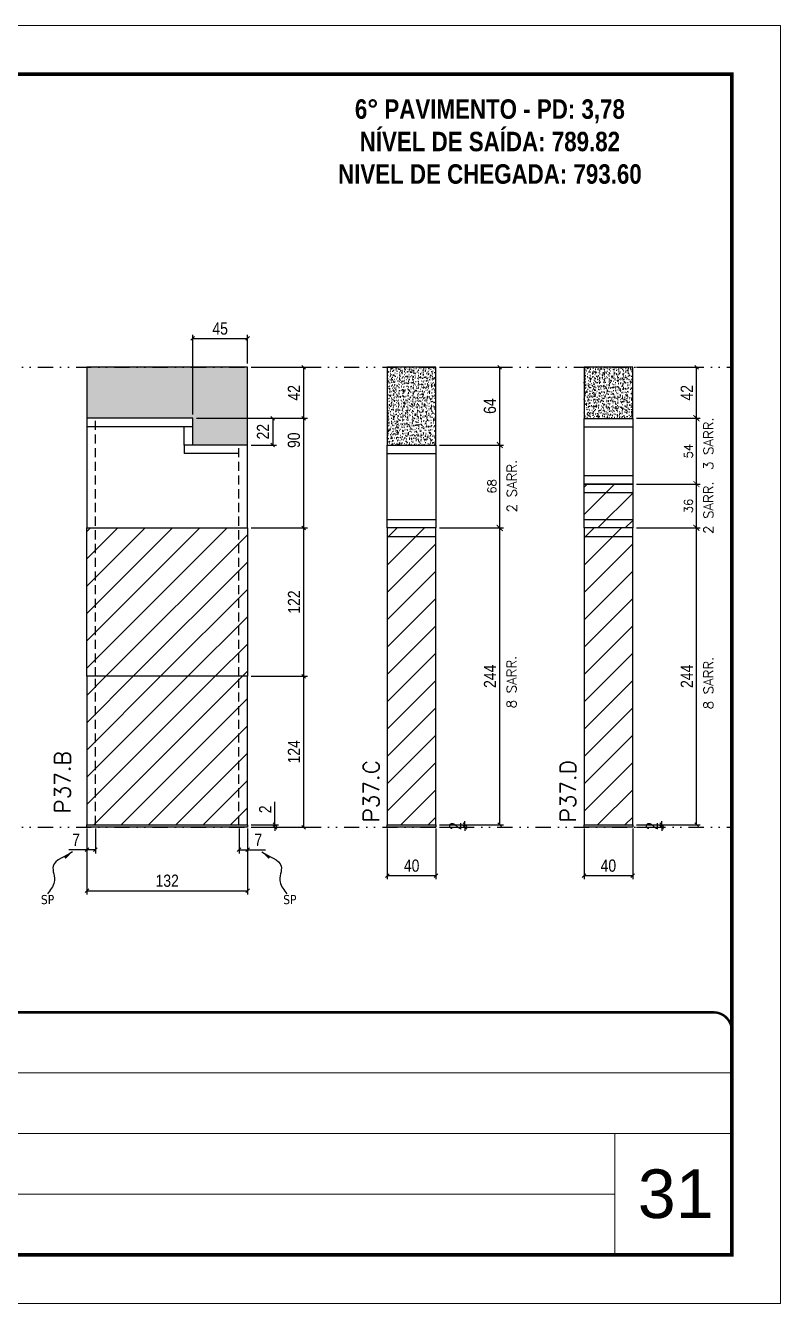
# Model space of a CAD drawing. Extents: x 28748 to 35002, y 14885 to 43501.
# Drawn here: x 32810 to 33430, y 34411 to 35461 of the extents above; entities that cross this region are included whole.
import ezdxf

# ---------------------------------------------------------------- set-up
doc = ezdxf.new("R2010")
doc.units = 0
for name, pattern in [('CONTINUO', [0]), ('DASHED', [0.75, 0.5, -0.25]), ('DIVIDE2', [0.625, 0.25, -0.125, 0, -0.125, 0, -0.125]), ('HIDDEN', [0.375, 0.25, -0.125])]:
    doc.linetypes.add(name, pattern=pattern)
for name, color, linetype, lineweight in [('CARIMBO', 255, 'Continuous', 9), ('Folhas', 255, 'Continuous', 9), ('Hachura', 251, 'Continuous', 9), ('SARRAFO DE PRESSAO', 251, 'DASHED', 9), ('Texto Seção', 7, 'Continuous', 15)]:
    doc.layers.add(name, color=color, linetype=linetype, lineweight=lineweight)
for name, color, linetype in [('COTA', 241, 'Continuous'), ('FUNDOS', 1, 'Continuous'), ('NOMENCLATURA', 7, 'Continuous'), ('Nível', 160, 'Continuous'), ('Painéis', 200, 'Continuous'), ('SARR_2.2x7', 40, 'Continuous'), ('Sarrafo de Pressão', 42, 'HIDDEN'), ('texto', 7, 'Continuous')]:
    doc.layers.add(name, color=color, linetype=linetype)
doc.styles.add('ARIAL', font='arial.ttf')
doc.styles.add('COTA TECNICA', font='techl___.ttf', dxfattribs={"height": 10})
doc.styles.add('COTA TECNICA-50', font='techl___.ttf', dxfattribs={"height": 10})
doc.styles.add('REGUA-120', font='ROMANS.shx', dxfattribs={"height": 15})
doc.styles.add('ROMANC', font='techb___.ttf', dxfattribs={"height": 2.5})
doc.styles.add('ROMANS', font='romans.shx')
doc.styles.get("Standard").update_dxf_attribs({"font": 'arial.ttf'})
doc.dimstyles.new('COTA PAINEL-50', dxfattribs={"dimtxt": 10, "dimasz": 3, "dimexe": 3, "dimexo": 3, "dimgap": 3, "dimtad": 1, "dimdec": 1, "dimzin": 12, "dimdsep": 46, "dimtxsty": 'COTA TECNICA-50', "dimblk1": 'OBLIQUE', "dimblk2": 'OBLIQUE', "dimsah": 1, "dimcen": 0.9, "dimclrd": 4, "dimclre": 4, "dimclrt": 240, "dimadec": 1, "dimazin": 3, "dimtfac": 1, "dimtdec": 1, "dimtmove": 0, "dimatfit": 3, "dimfxl": 1, "dimtolj": 1, "dimtzin": 12, "dimarcsym": 0})
doc.dimstyles.new('Cota Paínel', dxfattribs={"dimtxt": 7, "dimasz": 5, "dimexe": 3, "dimexo": 3, "dimgap": 3, "dimtad": 1, "dimdec": 1, "dimzin": 12, "dimdsep": 46, "dimtxsty": 'ROMANS', "dimblk": 'ARCHTICK', "dimcen": 0, "dimclrd": 4, "dimclre": 4, "dimclrt": 1, "dimadec": 1, "dimazin": 3, "dimtfac": 1, "dimtdec": 1, "dimtmove": 0, "dimatfit": 3, "dimldrblk": 'OBLIQUE', "dimfxl": 1, "dimtolj": 1, "dimtzin": 12, "dimarcsym": 0})
doc.dimstyles.new('PAINEL', dxfattribs={"dimtxt": 10, "dimasz": 3, "dimexe": 3, "dimexo": 3, "dimgap": 3, "dimtad": 1, "dimdec": 1, "dimzin": 12, "dimdsep": 46, "dimtxsty": 'COTA TECNICA', "dimblk1": 'OBLIQUE', "dimblk2": 'OBLIQUE', "dimsah": 1, "dimcen": 0.9, "dimclrd": 4, "dimclre": 4, "dimclrt": 240, "dimadec": 1, "dimazin": 3, "dimtfac": 1, "dimtdec": 1, "dimtmove": 0, "dimatfit": 3, "dimfxl": 1, "dimtolj": 1, "dimtzin": 12, "dimarcsym": 0})
doc.dimstyles.get("Standard").update_dxf_attribs({"dimtxt": 0.18, "dimasz": 0.18, "dimexe": 0.18, "dimexo": 0.0625, "dimgap": 0.09, "dimtad": 0, "dimtih": 1, "dimtoh": 1, "dimdec": 4, "dimzin": 0, "dimdsep": 46, "dimtxsty": 'Standard', "dimcen": 0.09, "dimadec": 0, "dimazin": 0, "dimtfac": 1, "dimtdec": 4, "dimtofl": 0, "dimtmove": 0, "dimatfit": 3, "dimfxl": 1, "dimtolj": 1, "dimtzin": 0, "dimarcsym": 0})
pattern_1 = [(45, (-98674.158, 2517.664), (-11.2253202, 11.2253202), [])]

# ---------------------------------------------------------------- blocks, each defined once
blk = doc.blocks.new('9999999999')
at = {"color": 30, "linetype": 'CONTINUO'}
for p, q in [((98564.6, 34379.6), (99584, 34379.6)), ((98564.6, 34329.8), (99488, 34329.8)), ((99584, 34329.8), (99488, 34329.8)), ((99488, 34329.8), (99488, 34230.2)), ((98564.6, 34280), (99488, 34280))]:
    blk.add_line(p, q, dxfattribs=at)
at = {"color": 30, "linetype": 'CONTINUO', "const_width": 2}
blk.add_lwpolyline([(99584, 34230.2), (99584, 34414.4, 0.414214), (99569, 34429.4), (98229, 34429.4, 0.414214), (98214, 34414.4), (98214, 34245.2, 0.414214), (98229, 34230.2), (99584, 34230.2)], format="xyb", dxfattribs=at)
at = {"layer": 'Folhas'}
blk.add_lwpolyline([(98139, 34190.2), (99624, 34190.2), (99624, 35240.2), (98139, 35240.2)], close=True, dxfattribs=at)
at = {"layer": 'Folhas', "color": 30, "const_width": 3}
blk.add_lwpolyline([(98214, 34230.2), (99584, 34230.2), (99584, 35200.2), (98214, 35200.2)], close=True, dxfattribs=at)
blk = doc.blocks.new('_Oblique')
at = {"color": 0, "linetype": 'ByBlock', "lineweight": -2}
blk.add_line((-0.5, -0.5), (0.5, 0.5), dxfattribs=at)
blk = doc.blocks.new('*D694')
at = {"layer": 'COTA', "color": 4, "lineweight": -2, "transparency": 16777216}
for p, q in [((33150.4, 35048), (33202.8, 35048)), ((33199.8, 34804), (33199.8, 35048)), ((33150.4, 34804), (33202.8, 34804))]:
    blk.add_line(p, q, dxfattribs=at)
at = {"layer": 'Defpoints', "color": 0, "transparency": 16777216}
for p in [(33147.4, 35048), (33199.8, 35048), (33147.4, 34804)]:
    blk.add_point(p, dxfattribs=at)
at = {"layer": 'COTA', "color": 4, "lineweight": -2, "transparency": 16777216, "xscale": 3, "yscale": 3, "zscale": 3}
for p, rotation in [((33199.8, 35048), 90), ((33199.8, 34804), 270)]:
    blk.add_blockref('_Oblique', p, dxfattribs=dict(at, rotation=rotation))
at = {"layer": 'COTA', "color": 240, "transparency": 16777216, "insert": (33191.8, 34926), "char_height": 10, "attachment_point": 5, "rotation": 90, "style": 'COTA TECNICA'}
blk.add_mtext('\\A1;244', dxfattribs=at)
blk = doc.blocks.new('*D695')
at = {"layer": 'COTA', "color": 4, "lineweight": -2, "transparency": 16777216}
for p, q in [((33150.4, 35180), (33202.8, 35180)), ((33199.8, 35116), (33199.8, 35180)), ((33150.4, 35116), (33202.8, 35116))]:
    blk.add_line(p, q, dxfattribs=at)
at = {"layer": 'Defpoints', "color": 0, "transparency": 16777216}
for p in [(33147.4, 35180), (33199.8, 35180), (33147.4, 35116)]:
    blk.add_point(p, dxfattribs=at)
at = {"layer": 'COTA', "color": 4, "lineweight": -2, "transparency": 16777216, "xscale": 3, "yscale": 3, "zscale": 3}
for p, rotation in [((33199.8, 35180), 90), ((33199.8, 35116), 270)]:
    blk.add_blockref('_Oblique', p, dxfattribs=dict(at, rotation=rotation))
at = {"layer": 'COTA', "color": 240, "transparency": 16777216, "insert": (33191.7, 35148), "char_height": 10, "attachment_point": 5, "rotation": 90, "style": 'COTA TECNICA'}
blk.add_mtext('\\A1;64', dxfattribs=at)
blk = doc.blocks.new('*D696')
at = {"layer": 'COTA', "color": 4, "lineweight": -2, "transparency": 16777216}
for p, q in [((33107.4, 34801), (33107.4, 34759.3)), ((33147.4, 34801), (33147.4, 34759.3)), ((33107.4, 34762.3), (33147.4, 34762.3))]:
    blk.add_line(p, q, dxfattribs=at)
at = {"layer": 'Defpoints', "color": 0, "transparency": 16777216}
for p in [(33107.4, 34804), (33147.4, 34804), (33147.4, 34762.3)]:
    blk.add_point(p, dxfattribs=at)
at = {"layer": 'COTA', "color": 4, "lineweight": -2, "transparency": 16777216, "xscale": 3, "yscale": 3, "zscale": 3, "rotation": 180}
blk.add_blockref('_Oblique', (33107.4, 34762.3), dxfattribs=at)
at = {"layer": 'COTA', "color": 4, "lineweight": -2, "transparency": 16777216, "xscale": 3, "yscale": 3, "zscale": 3}
blk.add_blockref('_Oblique', (33147.4, 34762.3), dxfattribs=at)
at = {"layer": 'COTA', "color": 240, "transparency": 16777216, "insert": (33127.4, 34770.4), "char_height": 10, "attachment_point": 5, "style": 'COTA TECNICA'}
blk.add_mtext('\\A1;40', dxfattribs=at)
blk = doc.blocks.new('*D697')
at = {"layer": 'COTA', "color": 4, "lineweight": -2, "transparency": 16777216}
for p, q in [((33150.4, 34804), (33174.2, 34804)), ((33150.4, 34802), (33174.2, 34802)), ((33171.2, 34804), (33171.2, 34807)), ((33171.2, 34802), (33171.2, 34804)), ((33171.2, 34802), (33171.2, 34799))]:
    blk.add_line(p, q, dxfattribs=at)
at = {"layer": 'Defpoints', "color": 0, "transparency": 16777216}
for p in [(33147.4, 34804), (33147.4, 34802), (33171.2, 34804)]:
    blk.add_point(p, dxfattribs=at)
at = {"layer": 'COTA', "color": 4, "lineweight": -2, "transparency": 16777216, "xscale": 3, "yscale": 3, "zscale": 3}
for p, rotation in [((33171.2, 34804), 270), ((33171.2, 34802), 90)]:
    blk.add_blockref('_Oblique', p, dxfattribs=dict(at, rotation=rotation))
at = {"layer": 'COTA', "color": 240, "transparency": 16777216, "insert": (33163.2, 34803), "char_height": 10, "attachment_point": 5, "rotation": 90, "style": 'COTA TECNICA-50'}
blk.add_mtext('\\A1;2', dxfattribs=at)
blk = doc.blocks.new('*D660')
at = {"layer": 'COTA', "color": 4, "lineweight": -2, "transparency": 16777216}
for p, q in [((32860.6, 34801), (32860.6, 34746.8)), ((32992.6, 34801), (32992.6, 34746.8)), ((32860.6, 34749.8), (32992.6, 34749.8))]:
    blk.add_line(p, q, dxfattribs=at)
at = {"layer": 'Defpoints', "color": 0, "transparency": 16777216}
for p in [(32860.6, 34804), (32992.6, 34804), (32992.6, 34749.8)]:
    blk.add_point(p, dxfattribs=at)
at = {"layer": 'COTA', "color": 4, "lineweight": -2, "transparency": 16777216, "xscale": 3, "yscale": 3, "zscale": 3, "rotation": 180}
blk.add_blockref('_Oblique', (32860.6, 34749.8), dxfattribs=at)
at = {"layer": 'COTA', "color": 4, "lineweight": -2, "transparency": 16777216, "xscale": 3, "yscale": 3, "zscale": 3}
blk.add_blockref('_Oblique', (32992.6, 34749.8), dxfattribs=at)
at = {"layer": 'COTA', "color": 240, "transparency": 16777216, "insert": (32926.6, 34758), "char_height": 10, "attachment_point": 5, "style": 'COTA TECNICA'}
blk.add_mtext('\\A1;132', dxfattribs=at)
blk = doc.blocks.new('*D661')
at = {"layer": 'COTA', "color": 4, "lineweight": -2, "transparency": 16777216}
for p, q in [((32995.6, 34926), (33041.8, 34926)), ((33038.8, 34802), (33038.8, 34926)), ((32995.6, 34802), (33041.8, 34802))]:
    blk.add_line(p, q, dxfattribs=at)
at = {"layer": 'Defpoints', "color": 0, "transparency": 16777216}
for p in [(32992.6, 34926), (33038.8, 34926), (32992.6, 34802)]:
    blk.add_point(p, dxfattribs=at)
at = {"layer": 'COTA', "color": 4, "lineweight": -2, "transparency": 16777216, "xscale": 3, "yscale": 3, "zscale": 3}
for p, rotation in [((33038.8, 34926), 90), ((33038.8, 34802), 270)]:
    blk.add_blockref('_Oblique', p, dxfattribs=dict(at, rotation=rotation))
at = {"layer": 'COTA', "color": 240, "transparency": 16777216, "insert": (33030.7, 34864), "char_height": 10, "attachment_point": 5, "rotation": 90, "style": 'COTA TECNICA-50'}
blk.add_mtext('\\A1;124', dxfattribs=at)
blk = doc.blocks.new('*D662')
at = {"layer": 'COTA', "color": 4, "lineweight": -2, "transparency": 16777216}
for p, q in [((33015.1, 34804), (33015.1, 34822.8)), ((32995.6, 34804), (33018.1, 34804)), ((32995.6, 34802), (33018.1, 34802)), ((33015.1, 34802), (33015.1, 34804)), ((33015.1, 34802), (33015.1, 34799))]:
    blk.add_line(p, q, dxfattribs=at)
at = {"layer": 'Defpoints', "color": 0, "transparency": 16777216}
for p in [(32992.6, 34804), (32992.6, 34802), (33015.1, 34802)]:
    blk.add_point(p, dxfattribs=at)
at = {"layer": 'COTA', "color": 4, "lineweight": -2, "transparency": 16777216, "xscale": 3, "yscale": 3, "zscale": 3}
for p, rotation in [((33015.1, 34804), 270), ((33015.1, 34802), 90)]:
    blk.add_blockref('_Oblique', p, dxfattribs=dict(at, rotation=rotation))
at = {"layer": 'COTA', "color": 240, "transparency": 16777216, "insert": (33007.1, 34816.7), "char_height": 10, "attachment_point": 5, "rotation": 90, "style": 'COTA TECNICA-50'}
blk.add_mtext('\\A1;2', dxfattribs=at)
blk = doc.blocks.new('*D663')
at = {"layer": 'COTA', "color": 4, "linetype": 'ByBlock', "lineweight": -2, "transparency": 16777216}
for p, q in [((32995.6, 35048), (33041.8, 35048)), ((33038.8, 34926), (33038.8, 35048)), ((32995.6, 34926), (33041.8, 34926))]:
    blk.add_line(p, q, dxfattribs=at)
at = {"layer": 'Defpoints', "color": 0, "linetype": 'ByBlock', "transparency": 16777216}
for p in [(32992.6, 35048), (33038.8, 35048), (32992.6, 34926)]:
    blk.add_point(p, dxfattribs=at)
at = {"layer": 'COTA', "color": 4, "linetype": 'ByBlock', "lineweight": -2, "transparency": 16777216, "xscale": 3, "yscale": 3, "zscale": 3}
for p, rotation in [((33038.8, 35048), 90), ((33038.8, 34926), 270)]:
    blk.add_blockref('_Oblique', p, dxfattribs=dict(at, rotation=rotation))
at = {"layer": 'COTA', "color": 240, "linetype": 'ByBlock', "transparency": 16777216, "insert": (33030.8, 34987), "char_height": 10, "attachment_point": 5, "rotation": 90, "style": 'COTA TECNICA'}
blk.add_mtext('\\A1;122', dxfattribs=at)
blk = doc.blocks.new('*D664')
at = {"layer": 'COTA', "color": 4, "lineweight": -2, "transparency": 16777216}
for p, q in [((32860.6, 34799), (32860.6, 34780.5)), ((32867.6, 34801), (32867.6, 34780.5)), ((32860.6, 34783.5), (32845.8, 34783.5)), ((32867.6, 34783.5), (32860.6, 34783.5))]:
    blk.add_line(p, q, dxfattribs=at)
at = {"layer": 'Defpoints', "color": 0, "transparency": 16777216}
for p in [(32860.6, 34802), (32867.6, 34804), (32860.6, 34783.5)]:
    blk.add_point(p, dxfattribs=at)
at = {"layer": 'COTA', "color": 4, "lineweight": -2, "transparency": 16777216, "xscale": 3, "yscale": 3, "zscale": 3, "rotation": 180}
blk.add_blockref('_Oblique', (32860.6, 34783.5), dxfattribs=at)
at = {"layer": 'COTA', "color": 4, "lineweight": -2, "transparency": 16777216, "xscale": 3, "yscale": 3, "zscale": 3}
blk.add_blockref('_Oblique', (32867.6, 34783.5), dxfattribs=at)
at = {"layer": 'COTA', "color": 240, "transparency": 16777216, "insert": (32851.7, 34791.6), "char_height": 10, "attachment_point": 5, "style": 'COTA TECNICA-50'}
blk.add_mtext('\\A1;7', dxfattribs=at)
blk = doc.blocks.new('*D665')
at = {"layer": 'COTA', "color": 4, "lineweight": -2, "transparency": 16777216}
for p, q in [((32985.6, 34801), (32985.6, 34780.5)), ((32992.6, 34799), (32992.6, 34780.5)), ((32985.6, 34783.5), (32992.6, 34783.5)), ((32992.6, 34783.5), (33007.3, 34783.5))]:
    blk.add_line(p, q, dxfattribs=at)
at = {"layer": 'Defpoints', "color": 0, "transparency": 16777216}
for p in [(32985.6, 34804), (32992.6, 34802), (32992.6, 34783.5)]:
    blk.add_point(p, dxfattribs=at)
at = {"layer": 'COTA', "color": 4, "lineweight": -2, "transparency": 16777216, "xscale": 3, "yscale": 3, "zscale": 3, "rotation": 180}
blk.add_blockref('_Oblique', (32985.6, 34783.5), dxfattribs=at)
at = {"layer": 'COTA', "color": 4, "lineweight": -2, "transparency": 16777216, "xscale": 3, "yscale": 3, "zscale": 3}
blk.add_blockref('_Oblique', (32992.6, 34783.5), dxfattribs=at)
at = {"layer": 'COTA', "color": 240, "transparency": 16777216, "insert": (33001.4, 34791.6), "char_height": 10, "attachment_point": 5, "style": 'COTA TECNICA-50'}
blk.add_mtext('\\A1;7', dxfattribs=at)
blk = doc.blocks.new('*D1663')
at = {"layer": 'Defpoints', "color": 0, "linetype": 'ByBlock', "transparency": 16777216}
for p in [(32947.6, 35138), (33038.8, 35138), (32992.6, 35048)]:
    blk.add_point(p, dxfattribs=at)
at = {"layer": 'FUNDOS', "color": 4, "linetype": 'ByBlock', "lineweight": -2, "transparency": 16777216}
for p, q in [((32950.6, 35138), (33041.8, 35138)), ((33038.8, 35048), (33038.8, 35138)), ((32995.6, 35048), (33041.8, 35048))]:
    blk.add_line(p, q, dxfattribs=at)
at = {"layer": 'FUNDOS', "color": 4, "linetype": 'ByBlock', "lineweight": -2, "transparency": 16777216, "xscale": 3, "yscale": 3, "zscale": 3}
for p, rotation in [((33038.8, 35138), 90), ((33038.8, 35048), 270)]:
    blk.add_blockref('_Oblique', p, dxfattribs=dict(at, rotation=rotation))
at = {"layer": 'FUNDOS', "color": 240, "linetype": 'ByBlock', "transparency": 16777216, "insert": (33030.7, 35120), "char_height": 10, "attachment_point": 5, "rotation": 90, "style": 'COTA TECNICA'}
blk.add_mtext('\\A1;90', dxfattribs=at)
blk = doc.blocks.new('*D666')
at = {"layer": 'COTA', "color": 4, "lineweight": -2, "transparency": 16777216}
for p, q in [((33312, 35048), (33364.5, 35048)), ((33361.5, 34804), (33361.5, 35048)), ((33312, 34804), (33364.5, 34804))]:
    blk.add_line(p, q, dxfattribs=at)
at = {"layer": 'Defpoints', "color": 0, "transparency": 16777216}
for p in [(33309, 35048), (33361.5, 35048), (33309, 34804)]:
    blk.add_point(p, dxfattribs=at)
at = {"layer": 'COTA', "color": 4, "lineweight": -2, "transparency": 16777216, "xscale": 3, "yscale": 3, "zscale": 3}
for p, rotation in [((33361.5, 35048), 90), ((33361.5, 34804), 270)]:
    blk.add_blockref('_Oblique', p, dxfattribs=dict(at, rotation=rotation))
at = {"layer": 'COTA', "color": 240, "transparency": 16777216, "insert": (33353.4, 34926), "char_height": 10, "attachment_point": 5, "rotation": 90, "style": 'COTA TECNICA'}
blk.add_mtext('\\A1;244', dxfattribs=at)
blk = doc.blocks.new('*D667')
at = {"layer": 'COTA', "color": 4, "lineweight": -2, "transparency": 16777216}
for p, q in [((33312, 35180), (33364.5, 35180)), ((33361.5, 35138), (33361.5, 35180)), ((33312, 35138), (33364.5, 35138))]:
    blk.add_line(p, q, dxfattribs=at)
at = {"layer": 'Defpoints', "color": 0, "transparency": 16777216}
for p in [(33309, 35180), (33361.5, 35180), (33309, 35138)]:
    blk.add_point(p, dxfattribs=at)
at = {"layer": 'COTA', "color": 4, "lineweight": -2, "transparency": 16777216, "xscale": 3, "yscale": 3, "zscale": 3}
for p, rotation in [((33361.5, 35180), 90), ((33361.5, 35138), 270)]:
    blk.add_blockref('_Oblique', p, dxfattribs=dict(at, rotation=rotation))
at = {"layer": 'COTA', "color": 240, "transparency": 16777216, "insert": (33353.4, 35159), "char_height": 10, "attachment_point": 5, "rotation": 90, "style": 'COTA TECNICA'}
blk.add_mtext('\\A1;42', dxfattribs=at)
blk = doc.blocks.new('*D668')
at = {"layer": 'COTA', "color": 4, "lineweight": -2, "transparency": 16777216}
for p, q in [((33269, 34801), (33269, 34759.3)), ((33309, 34801), (33309, 34759.3)), ((33269, 34762.3), (33309, 34762.3))]:
    blk.add_line(p, q, dxfattribs=at)
at = {"layer": 'Defpoints', "color": 0, "transparency": 16777216}
for p in [(33269, 34804), (33309, 34804), (33309, 34762.3)]:
    blk.add_point(p, dxfattribs=at)
at = {"layer": 'COTA', "color": 4, "lineweight": -2, "transparency": 16777216, "xscale": 3, "yscale": 3, "zscale": 3, "rotation": 180}
blk.add_blockref('_Oblique', (33269, 34762.3), dxfattribs=at)
at = {"layer": 'COTA', "color": 4, "lineweight": -2, "transparency": 16777216, "xscale": 3, "yscale": 3, "zscale": 3}
blk.add_blockref('_Oblique', (33309, 34762.3), dxfattribs=at)
at = {"layer": 'COTA', "color": 240, "transparency": 16777216, "insert": (33289, 34770.4), "char_height": 10, "attachment_point": 5, "style": 'COTA TECNICA'}
blk.add_mtext('\\A1;40', dxfattribs=at)
blk = doc.blocks.new('*D669')
at = {"layer": 'COTA', "color": 4, "lineweight": -2, "transparency": 16777216}
for p, q in [((33312, 34804), (33335.8, 34804)), ((33312, 34802), (33335.8, 34802)), ((33332.8, 34804), (33332.8, 34807)), ((33332.8, 34802), (33332.8, 34804)), ((33332.8, 34802), (33332.8, 34799))]:
    blk.add_line(p, q, dxfattribs=at)
at = {"layer": 'Defpoints', "color": 0, "transparency": 16777216}
for p in [(33309, 34804), (33309, 34802), (33332.8, 34804)]:
    blk.add_point(p, dxfattribs=at)
at = {"layer": 'COTA', "color": 4, "lineweight": -2, "transparency": 16777216, "xscale": 3, "yscale": 3, "zscale": 3}
for p, rotation in [((33332.8, 34804), 270), ((33332.8, 34802), 90)]:
    blk.add_blockref('_Oblique', p, dxfattribs=dict(at, rotation=rotation))
at = {"layer": 'COTA', "color": 240, "transparency": 16777216, "insert": (33324.8, 34803), "char_height": 10, "attachment_point": 5, "rotation": 90, "style": 'COTA TECNICA-50'}
blk.add_mtext('\\A1;2', dxfattribs=at)
blk = doc.blocks.new('_ArchTick')
at = {"color": 0, "linetype": 'ByBlock', "const_width": 0.15}
blk.add_lwpolyline([(-0.5, -0.5), (0.5, 0.5)], dxfattribs=at)
blk = doc.blocks.new('*D1664')
at = {"layer": 'COTA', "color": 4, "lineweight": -2, "transparency": 16777216}
for p, q in [((33312, 35084), (33364.3, 35084)), ((33361.3, 35048), (33361.3, 35084)), ((33312, 35048), (33364.3, 35048))]:
    blk.add_line(p, q, dxfattribs=at)
at = {"layer": 'Defpoints', "color": 0, "transparency": 16777216}
for p in [(33309, 35084), (33361.3, 35084), (33309, 35048)]:
    blk.add_point(p, dxfattribs=at)
at = {"layer": 'COTA', "color": 4, "lineweight": -2, "transparency": 16777216, "xscale": 5, "yscale": 5, "zscale": 5}
for p, rotation in [((33361.3, 35084), 90), ((33361.3, 35048), 270)]:
    blk.add_blockref('_ArchTick', p, dxfattribs=dict(at, rotation=rotation))
at = {"layer": 'COTA', "color": 1, "transparency": 16777216, "insert": (33354.8, 35066), "char_height": 7, "attachment_point": 5, "rotation": 90, "style": 'ROMANS'}
blk.add_mtext('\\A1;36', dxfattribs=at)
blk = doc.blocks.new('*D1665')
at = {"layer": 'COTA', "color": 4, "lineweight": -2, "transparency": 16777216}
for p, q in [((33150.4, 35116), (33202.8, 35116)), ((33199.8, 35048), (33199.8, 35116)), ((33150.4, 35048), (33202.8, 35048))]:
    blk.add_line(p, q, dxfattribs=at)
at = {"layer": 'Defpoints', "color": 0, "transparency": 16777216}
for p in [(33147.4, 35116), (33199.8, 35116), (33147.4, 35048)]:
    blk.add_point(p, dxfattribs=at)
at = {"layer": 'COTA', "color": 4, "lineweight": -2, "transparency": 16777216, "xscale": 5, "yscale": 5, "zscale": 5}
for p, rotation in [((33199.8, 35116), 90), ((33199.8, 35048), 270)]:
    blk.add_blockref('_ArchTick', p, dxfattribs=dict(at, rotation=rotation))
at = {"layer": 'COTA', "color": 1, "transparency": 16777216, "insert": (33193.3, 35082), "char_height": 7, "attachment_point": 5, "rotation": 90, "style": 'ROMANS'}
blk.add_mtext('\\A1;68', dxfattribs=at)
blk = doc.blocks.new('*D1416')
at = {"layer": 'COTA', "color": 4, "lineweight": -2, "transparency": 16777216}
for p, q in [((32995.6, 35180), (33041.8, 35180)), ((33038.8, 35138), (33038.8, 35180)), ((32950.6, 35138), (33041.8, 35138))]:
    blk.add_line(p, q, dxfattribs=at)
at = {"layer": 'Defpoints', "color": 0, "transparency": 16777216}
for p in [(32992.6, 35180), (33038.8, 35180), (32947.6, 35138)]:
    blk.add_point(p, dxfattribs=at)
at = {"layer": 'COTA', "color": 4, "lineweight": -2, "transparency": 16777216, "xscale": 3, "yscale": 3, "zscale": 3}
for p, rotation in [((33038.8, 35180), 90), ((33038.8, 35138), 270)]:
    blk.add_blockref('_Oblique', p, dxfattribs=dict(at, rotation=rotation))
at = {"layer": 'COTA', "color": 240, "transparency": 16777216, "insert": (33030.7, 35159), "char_height": 10, "attachment_point": 5, "rotation": 90, "style": 'COTA TECNICA'}
blk.add_mtext('\\A1;42', dxfattribs=at)
blk = doc.blocks.new('*D2237')
at = {"layer": 'COTA', "color": 4, "lineweight": -2, "transparency": 16777216}
for p, q in [((32950.6, 35138), (33016.3, 35138)), ((33013.3, 35138), (33013.3, 35116)), ((32995.6, 35116), (33016.3, 35116))]:
    blk.add_line(p, q, dxfattribs=at)
at = {"layer": 'Defpoints', "color": 0, "transparency": 16777216}
for p in [(32947.6, 35138), (32992.6, 35116), (33013.3, 35116)]:
    blk.add_point(p, dxfattribs=at)
at = {"layer": 'COTA', "color": 4, "lineweight": -2, "transparency": 16777216, "xscale": 3, "yscale": 3, "zscale": 3}
for p, rotation in [((33013.3, 35138), 90), ((33013.3, 35116), 270)]:
    blk.add_blockref('_Oblique', p, dxfattribs=dict(at, rotation=rotation))
at = {"layer": 'COTA', "color": 240, "transparency": 16777216, "insert": (33005.3, 35127), "char_height": 10, "attachment_point": 5, "rotation": 90, "style": 'COTA TECNICA'}
blk.add_mtext('\\A1;22', dxfattribs=at)
blk = doc.blocks.new('*D2238')
at = {"layer": 'COTA', "color": 4, "lineweight": -2, "transparency": 16777216}
for p, q in [((32947.6, 35141), (32947.6, 35206.6)), ((32992.6, 35183), (32992.6, 35206.6)), ((32947.6, 35203.6), (32992.6, 35203.6))]:
    blk.add_line(p, q, dxfattribs=at)
at = {"layer": 'Defpoints', "color": 0, "transparency": 16777216}
for p in [(32992.6, 35203.6), (32992.6, 35180), (32947.6, 35138)]:
    blk.add_point(p, dxfattribs=at)
at = {"layer": 'COTA', "color": 4, "lineweight": -2, "transparency": 16777216, "xscale": 3, "yscale": 3, "zscale": 3, "rotation": 180}
blk.add_blockref('_Oblique', (32947.6, 35203.6), dxfattribs=at)
at = {"layer": 'COTA', "color": 4, "lineweight": -2, "transparency": 16777216, "xscale": 3, "yscale": 3, "zscale": 3}
blk.add_blockref('_Oblique', (32992.6, 35203.6), dxfattribs=at)
at = {"layer": 'COTA', "color": 240, "transparency": 16777216, "insert": (32970.1, 35211.7), "char_height": 10, "attachment_point": 5, "style": 'COTA TECNICA'}
blk.add_mtext('\\A1;45', dxfattribs=at)
blk = doc.blocks.new('*D2363')
at = {"layer": 'COTA', "color": 4, "lineweight": -2, "transparency": 16777216}
for p, q in [((33312, 35138), (33364.3, 35138)), ((33361.3, 35084), (33361.3, 35138)), ((33312, 35084), (33364.3, 35084))]:
    blk.add_line(p, q, dxfattribs=at)
at = {"layer": 'Defpoints', "color": 0, "transparency": 16777216}
for p in [(33309, 35138), (33361.3, 35138), (33309, 35084)]:
    blk.add_point(p, dxfattribs=at)
at = {"layer": 'COTA', "color": 4, "lineweight": -2, "transparency": 16777216, "xscale": 5, "yscale": 5, "zscale": 5}
for p, rotation in [((33361.3, 35138), 90), ((33361.3, 35084), 270)]:
    blk.add_blockref('_ArchTick', p, dxfattribs=dict(at, rotation=rotation))
at = {"layer": 'COTA', "color": 1, "transparency": 16777216, "insert": (33354.8, 35111), "char_height": 7, "attachment_point": 5, "rotation": 90, "style": 'ROMANS'}
blk.add_mtext('\\A1;54', dxfattribs=at)

msp = doc.modelspace()

# ---------------------------------------------------------------- hatches: boundary and pattern name
at = {"layer": 'COTA', "linetype": 'ByBlock'}
h = msp.add_hatch(dxfattribs=at)
h.set_pattern_fill('AR-CONC', color=256, scale=0.03)
h.set_pattern_definition([(50, (0, 54), (5.46554007, -0.47817257), [0.5715, -6.2865]), (355, (0, 54), (-1.05730264, 5.73170536), [0.4572, -5.0292175]), (100.451445, (0.4555, 53.96), (4.4082374, 5.25353256), [0.48570026, -5.34270734]), (46.1842, (0, 55.524), (8.1323712, -1.2612698), [0.85725, -9.42975]), (96.635558, (0.678, 55.419), (7.122124, 7.4227837), [0.7285507, -8.0140682]), (351.184151, (0, 55.524), (7.122124, 7.4227837), [0.685799, -7.543792]), (21, (0.762, 55.143), (4.54843174, -3.06795595), [0.5715, -6.2865]), (326, (0.762, 55.143), (1.85406085, 5.525639), [0.4572, -5.0292]), (71.451445, (1.141, 54.8873), (6.4024926, 2.45768307), [0.48570026, -5.3426981]), (37.5, (0, 54), (0.0926581, 2.53665117), [0, -4.96824, 0, -5.1054, 0, -5.04825]), (7.5, (0, 54), (2.00458988, 3.00541724), [0, -2.91084, 0, -4.85394, 0, -1.92405]), (327.5, (-1.6993, 54), (4.067717855, -0.17186232), [0, -1.905, 0, -5.9436, 0, -7.8867]), (317.5, (-2.4613, 54), (4.44387544, 0.76279473), [0, -2.4765, 0, -3.94716, 0, -5.6007])])
h.paths.add_polyline_path([(32860.57, 35180), (32860.57, 35138), (32947.57, 35138), (32947.57, 35116), (32992.57, 35116), (32992.57, 35180)])
h = msp.add_hatch(dxfattribs=at)
h.set_pattern_fill('AR-CONC', color=256, scale=0.03)
h.set_pattern_definition([(50, (-98506.6753, 8313.739), (5.46554007, -0.47817257), [0.5715, -6.2865]), (355, (-98506.675, 8313.739), (-1.05730264, 5.73170536), [0.4572, -5.02921753]), (100.4514447, (-98506.22, 8313.6994), (4.40823741, 5.25353256), [0.48570026, -5.34270734]), (46.1842, (-98506.675, 8315.263), (8.13237123, -1.26126984), [0.85725, -9.42975]), (96.6355576, (-98505.9976, 8315.158), (7.122124, 7.42278374), [0.7285507, -8.01406824]), (351.184151, (-98506.675, 8315.263), (7.122124, 7.42278374), [0.685799, -7.54379196]), (21, (-98505.9133, 8314.882), (4.54843174, -3.06795595), [0.5715, -6.2865]), (326, (-98505.913, 8314.882), (1.85406085, 5.52563898), [0.4572, -5.0292]), (71.451445, (-98505.534, 8314.6265), (6.40249258, 2.45768307), [0.48570026, -5.34269813]), (37.5, (-98506.6753, 8313.7392), (0.092658098, 2.536651166), [0, -4.96824, 0, -5.1054, 0, -5.04825]), (7.5, (-98506.6753, 8313.7392), (2.004589875, 3.005417245), [0, -2.91084, 0, -4.85394, 0, -1.92405]), (327.5, (-98508.3745, 8313.7392), (4.067717855, -0.17186232), [0, -1.905, 0, -5.9436, 0, -7.8867]), (317.5, (-98509.1365, 8313.7392), (4.44387544, 0.76279473), [0, -2.4765, 0, -3.94716, 0, -5.6007])])
h.paths.add_polyline_path([(33107.35, 35115.98), (33147.35, 35115.98), (33147.35, 35180), (33107.35, 35180)])
h = msp.add_hatch(dxfattribs=at)
h.set_pattern_fill('AR-CONC', color=256, scale=0.03)
h.set_pattern_definition([(50, (-98345.019, 8344.739), (5.46554007, -0.47817257), [0.5715, -6.2865]), (355, (-98345.019, 8344.739), (-1.05730264, 5.73170536), [0.4572, -5.02921753]), (100.4514447, (-98344.564, 8344.6994), (4.40823741, 5.25353256), [0.48570026, -5.34270734]), (46.1842, (-98345.019, 8346.263), (8.13237123, -1.26126984), [0.85725, -9.42975]), (96.6355576, (-98344.3415, 8346.158), (7.122124, 7.42278374), [0.7285507, -8.01406824]), (351.184151, (-98345.019, 8346.263), (7.122124, 7.42278374), [0.685799, -7.54379196]), (21, (-98344.257, 8345.882), (4.54843174, -3.06795595), [0.5715, -6.2865]), (326, (-98344.257, 8345.882), (1.85406085, 5.52563898), [0.4572, -5.0292]), (71.451445, (-98343.878, 8345.6265), (6.40249258, 2.45768307), [0.48570026, -5.34269813]), (37.5, (-98345.0192, 8344.7392), (0.092658098, 2.536651166), [0, -4.96824, 0, -5.1054, 0, -5.04825]), (7.5, (-98345.0192, 8344.7392), (2.004589875, 3.005417245), [0, -2.91084, 0, -4.85394, 0, -1.92405]), (327.5, (-98346.7185, 8344.7392), (4.067717855, -0.17186232), [0, -1.905, 0, -5.9436, 0, -7.8867]), (317.5, (-98347.4805, 8344.7392), (4.44387544, 0.76279473), [0, -2.4765, 0, -3.94716, 0, -5.6007])])
h.paths.add_polyline_path([(33269.01, 35137.98), (33309.01, 35137.98), (33309.01, 35180), (33269.01, 35180)])
at = {"layer": 'Hachura', "linetype": 'ByBlock'}
h = msp.add_hatch(dxfattribs=at)
h.set_pattern_fill('ANSI31', color=256, scale=5)
h.set_pattern_definition([(45, (28996.309, 35568.31), (-11.22532, 11.22532), [])])
h.paths.add_polyline_path([(33309.01, 35083.98), (33269.01, 35083.98), (33269.01, 35047.98), (33309.01, 35047.98)])
h = msp.add_hatch(dxfattribs=at)
h.set_pattern_fill('ANSI31', color=256, scale=5)
h.set_pattern_definition(pattern_1)
h.paths.add_polyline_path([(32860.57, 35048), (32860.57, 34926), (32992.57, 34926), (32992.57, 35048)])
h = msp.add_hatch(dxfattribs=at)
h.set_pattern_fill('ANSI31', color=256, scale=5)
h.set_pattern_definition([(45, (-98713.926, 2517.664), (-11.2253202, 11.2253202), [])])
h.paths.add_polyline_path([(33147.35, 35047.98), (33107.35, 35047.98), (33107.35, 34804), (33147.35, 34804)])
h = msp.add_hatch(dxfattribs=at)
h.set_pattern_fill('ANSI31', color=256, scale=5)
h.set_pattern_definition([(45, (-98552.27, 2517.664), (-11.2253202, 11.2253202), [])])
h.paths.add_polyline_path([(33309.01, 35047.98), (33269.01, 35047.98), (33269.01, 34804), (33309.01, 34804)])
h = msp.add_hatch(dxfattribs=at)
h.set_pattern_fill('ANSI31', color=256, scale=5)
h.set_pattern_definition(pattern_1)
h.paths.add_polyline_path([(32992.57, 34926), (32860.57, 34926), (32860.57, 34804), (32992.57, 34804)])

# ---------------------------------------------------------------- linework, layer by layer
at = {"layer": 'COTA', "linetype": 'ByBlock'}
for p, q in [((32992.57, 35180), (32860.57, 35180)), ((32860.57, 35180), (32860.57, 35138)), ((32992.57, 35116), (32992.57, 35180))]:
    msp.add_line(p, q, dxfattribs=at)
for points in [[(33107.35, 35115.98), (33147.35, 35115.98), (33147.35, 35180), (33107.35, 35180)], [(33269.01, 35137.98), (33309.01, 35137.98), (33309.01, 35180), (33269.01, 35180)]]:
    msp.add_lwpolyline(points, close=True, dxfattribs=at)
at = {"layer": 'Nível', "color": 4, "linetype": 'DIVIDE2', "ltscale": 50}
for p, q in [((32380, 35180), (33390.34, 35180)), ((32380, 34802), (33390.34, 34802))]:
    msp.add_line(p, q, dxfattribs=at)
at = {"layer": 'Painéis'}
for p, q in [((32947.57, 35138), (32860.57, 35138)), ((32860.57, 35138), (32860.57, 35048)), ((32947.57, 35116), (32947.57, 35138)), ((32992.57, 35116), (32947.57, 35116)), ((32992.57, 35048), (32992.57, 35116)), ((32860.57, 35048), (32992.57, 35048)), ((33107.35, 34804), (33147.35, 34804)), ((33107.35, 34802), (33107.35, 34804)), ((33147.35, 34802), (33107.35, 34802)), ((33147.35, 34804), (33147.35, 34802)), ((33269.01, 34804), (33309.01, 34804)), ((33269.01, 34802), (33269.01, 34804)), ((33309.01, 34802), (33269.01, 34802)), ((33309.01, 34804), (33309.01, 34802))]:
    msp.add_line(p, q, dxfattribs=at)
for points in [[(33269.01, 35137.98), (33309.01, 35137.98), (33309.01, 35083.98), (33269.01, 35083.98)], [(33107.35, 35115.98), (33147.35, 35115.98), (33147.35, 35047.98), (33107.35, 35047.98)], [(33269.01, 35083.98), (33309.01, 35083.98), (33309.01, 35047.98), (33269.01, 35047.98)], [(32992.57, 34926), (32860.57, 34926), (32860.57, 35048), (32992.57, 35048)], [(33107.35, 34804), (33147.35, 34804), (33147.35, 35047.98), (33107.35, 35047.98)], [(33269.01, 34804), (33309.01, 34804), (33309.01, 35047.98), (33269.01, 35047.98)], [(32860.57, 34804), (32992.57, 34804), (32992.57, 34926), (32860.57, 34926)], [(32860.57, 34804), (32992.57, 34804), (32992.57, 34802), (32860.57, 34802)]]:
    msp.add_lwpolyline(points, close=True, dxfattribs=at)
at = {"layer": 'SARR_2.2x7'}
for p, q in [((32947.57, 35131), (32860.57, 35131)), ((32940.57, 35116), (32940.57, 35131)), ((33269.01, 35130.98), (33309.01, 35130.98)), ((32947.57, 35116), (32940.57, 35116)), ((32940.57, 35116), (32940.57, 35109)), ((32985.57, 35109), (32940.57, 35109)), ((33107.35, 35108.98), (33147.35, 35108.98)), ((33269.01, 35090.98), (33309.01, 35090.98)), ((33269.01, 35076.98), (33309.01, 35076.98)), ((33107.35, 35054.98), (33147.35, 35054.98)), ((33269.01, 35054.98), (33309.01, 35054.98)), ((33107.35, 35040.98), (33147.35, 35040.98)), ((33269.01, 35040.98), (33309.01, 35040.98))]:
    msp.add_line(p, q, dxfattribs=at)
at = {"layer": 'Sarrafo de Pressão', "ltscale": 30}
for p, q in [((32867.57, 34926), (32867.57, 35138)), ((32985.57, 34926), (32985.57, 35116)), ((32867.57, 34804), (32867.57, 34926)), ((32985.57, 34804), (32985.57, 34926))]:
    msp.add_line(p, q, dxfattribs=at)

# ---------------------------------------------------------------- block references
at = {"layer": 'SARRAFO DE PRESSAO', "color": 6, "linetype": 'ByBlock'}
msp.add_blockref('9999999999', (-66193.64, 220.51), dxfattribs=at)

# ---------------------------------------------------------------- texts
at = {"layer": 'CARIMBO', "style": 'ARIAL'}
msp.add_text('31', height=40, dxfattribs=at).set_placement((33313.2, 34480.86))
at = {"layer": 'NOMENCLATURA', "color": 2, "insert": (33191.67, 35426.78), "char_height": 16, "attachment_point": 2, "style": 'ROMANC'}
msp.add_mtext_dynamic_manual_height_columns('\\P6° PAVIMENTO - PD: 3,78\\PNÍVEL DE SAÍDA: 789.82\\PNIVEL DE CHEGADA: 793.60', width=300.2766, gutter_width=1, heights=[0], dxfattribs=at)
at = {"layer": 'texto', "color": 0, "char_height": 7.5, "attachment_point": 5}
for insert in [(32828.33, 34742.51), (33027.35, 34742.51)]:
    msp.add_mtext('{\\fTahoma|b0|i0|c0|p34;\\C4;SP}', dxfattribs=dict(at, insert=insert))
at = {"layer": 'Texto Seção', "linetype": 'Continuous', "style": 'ROMANS'}
for s, p in [('3 SARR.', (33375.18, 35095.58)), ('2 SARR.', (33213.67, 35060.71)), ('2 SARR.', (33375.18, 35043)), ('8 SARR.', (33213.47, 34899.74)), ('8 SARR.', (33375.18, 34898.92))]:
    msp.add_text(s, height=8, rotation=90, dxfattribs=at).set_placement(p)
at = {"layer": 'Texto Seção', "char_height": 13, "width": 285.3299, "attachment_point": 7, "rotation": 90, "style": 'REGUA-120'}
for s, insert in [('P37.B', (32847.1, 34813.25)), ('P37.C', (33100.7, 34805.93)), ('P37.D', (33262.36, 34805.93))]:
    msp.add_mtext(s, dxfattribs=dict(at, insert=insert))

# ---------------------------------------------------------------- dimensions: what is measured, and where the dimension line sits
at = {"layer": 'COTA'}
for base, p1, p2, dimstyle, picture, middle in [((32992.57, 35203.62), (32947.57, 35138), (32992.57, 35180), 'PAINEL', '*D2238', (32970.07, 35211.73)), ((32992.57, 34783.49), (32985.57, 34804), (32992.57, 34802), 'COTA PAINEL-50', '*D665', (33001.44, 34791.56))]:
    dim = msp.add_linear_dim(base=base, p1=p1, p2=p2, dimstyle=dimstyle, dxfattribs=at)
    dim.commit()
    dim.dimension.update_dxf_attribs({"geometry": picture, "text_midpoint": middle})
for base, p1, p2, picture, middle in [((33038.81, 35180), (32947.57, 35138), (32992.57, 35180), '*D1416', (33030.74, 35159)), ((33199.84, 35180), (33147.35, 35115.98), (33147.35, 35180), '*D695', (33191.74, 35147.99)), ((33361.5, 35180), (33309.01, 35137.98), (33309.01, 35180), '*D667', (33353.42, 35158.99)), ((33199.84, 35047.98), (33147.35, 34804), (33147.35, 35047.98), '*D694', (33191.77, 34925.99)), ((33361.5, 35047.98), (33309.01, 34804), (33309.01, 35047.98), '*D666', (33353.42, 34925.99))]:
    dim = msp.add_linear_dim(base=base, p1=p1, p2=p2, angle=90, dimstyle='PAINEL', override={"dimarcsym": 2}, dxfattribs=at)
    dim.commit()
    dim.dimension.update_dxf_attribs({"geometry": picture, "text_midpoint": middle})
for base, p1, p2, angle, dimstyle, picture, middle in [((33013.35, 35116), (32947.57, 35138), (32992.57, 35116), 90, 'PAINEL', '*D2237', (33005.35, 35127)), ((33361.34, 35137.98), (33309.01, 35083.98), (33309.01, 35137.98), 90, 'Cota Paínel', '*D2363', (33354.84, 35110.98)), ((33199.84, 35115.98), (33147.35, 35047.98), (33147.35, 35115.98), 90, 'Cota Paínel', '*D1665', (33193.34, 35081.98)), ((33361.34, 35083.98), (33309.01, 35047.98), (33309.01, 35083.98), 90, 'Cota Paínel', '*D1664', (33354.84, 35065.98)), ((33038.81, 34926), (32992.57, 34802), (32992.57, 34926), 90, 'COTA PAINEL-50', '*D661', (33030.74, 34864)), ((32860.57, 34783.49), (32867.57, 34804), (32860.57, 34802), 180, 'COTA PAINEL-50', '*D664', (32851.71, 34791.56))]:
    dim = msp.add_linear_dim(base=base, p1=p1, p2=p2, angle=angle, dimstyle=dimstyle, dxfattribs=at)
    dim.commit()
    dim.dimension.update_dxf_attribs({"geometry": picture, "text_midpoint": middle})
at = {"layer": 'COTA', "linetype": 'ByBlock'}
dim = msp.add_linear_dim(base=(33038.81, 35048), p1=(32992.57, 34926), p2=(32992.57, 35048), angle=90, dimstyle='PAINEL', dxfattribs=at)
dim.commit()
dim.dimension.update_dxf_attribs({"geometry": '*D663', "text_midpoint": (33030.75, 34987)})
at = {"layer": 'COTA'}
for base, p1, p2, picture, middle in [((33015.1, 34802), (32992.57, 34804), (32992.57, 34802), '*D662', (33015.1, 34816.75)), ((33171.17, 34804), (33147.35, 34802), (33147.35, 34804), '*D697', (33171.17, 34803)), ((33332.82, 34804), (33309.01, 34802), (33309.01, 34804), '*D669', (33332.82, 34803))]:
    dim = msp.add_linear_dim(base=base, p1=p1, p2=p2, angle=90, dimstyle='COTA PAINEL-50', dxfattribs=at)
    dim.commit()
    dim.dimension.update_dxf_attribs({"geometry": picture, "text_midpoint": middle, "dimtype": 160})
for base, p1, p2, picture, middle in [((32992.57, 34749.83), (32860.57, 34804), (32992.57, 34804), '*D660', (32926.57, 34758.05)), ((33147.35, 34762.27), (33107.35, 34804), (33147.35, 34804), '*D696', (33127.35, 34770.38)), ((33309.01, 34762.27), (33269.01, 34804), (33309.01, 34804), '*D668', (33289.01, 34770.38))]:
    dim = msp.add_linear_dim(base=base, p1=p1, p2=p2, dimstyle='PAINEL', override={"dimarcsym": 2}, dxfattribs=at)
    dim.commit()
    dim.dimension.update_dxf_attribs({"geometry": picture, "text_midpoint": middle})
at = {"layer": 'FUNDOS', "linetype": 'ByBlock'}
dim = msp.add_linear_dim(base=(33038.81, 35138), p1=(32992.57, 35048), p2=(32947.57, 35138), angle=90, dimstyle='PAINEL', dxfattribs=at)
dim.commit()
dim.dimension.update_dxf_attribs({"geometry": '*D1663', "text_midpoint": (33038.81, 35120), "dimtype": 160})

# ---------------------------------------------------------------- leaders
at = {"layer": 'COTA', "path_type": 1}
for points in [[(32848.74, 34781.82), (32832.96, 34769.99), (32833.88, 34756.98), (32828.33, 34747.2)], [(33004.4, 34781.82), (33020.19, 34769.99), (33019.26, 34756.98), (33024.82, 34747.2)]]:
    msp.add_leader(points, dimstyle='Standard', override={"dimasz": 8}, dxfattribs=at)

doc.saveas('drawing.dxf')
